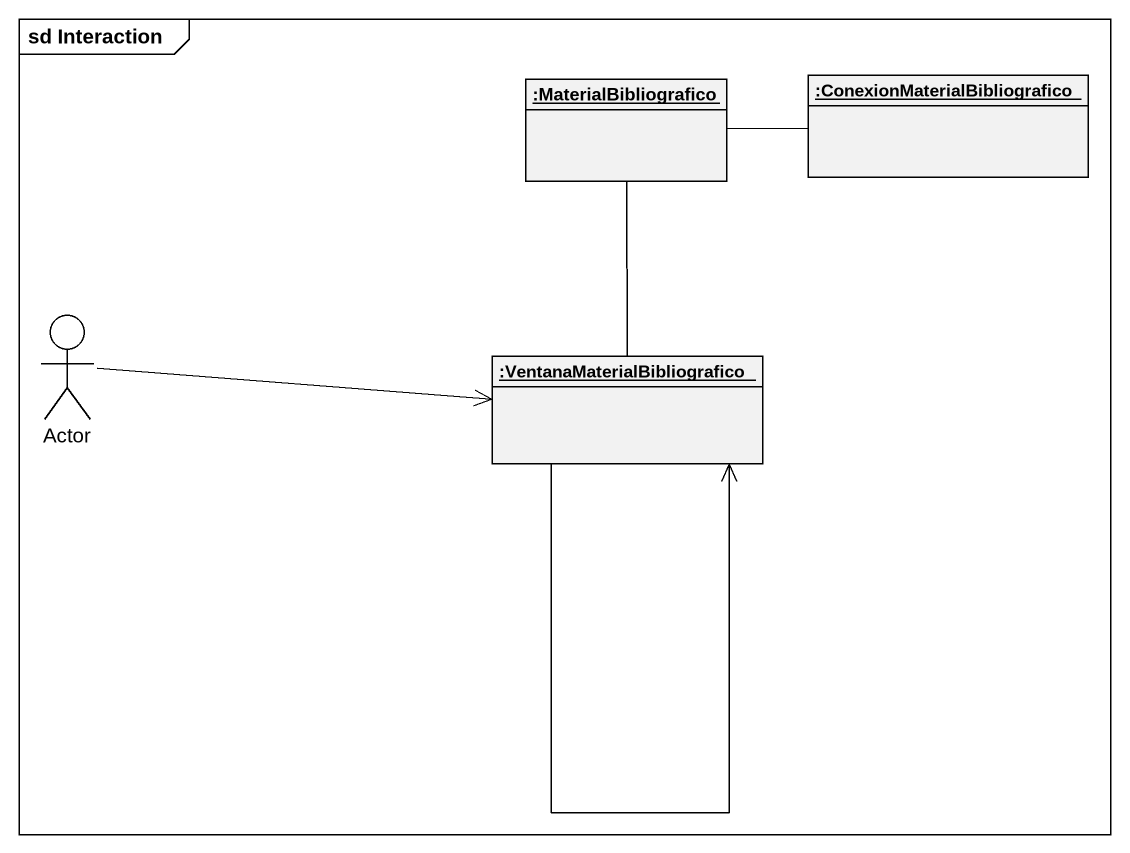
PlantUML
@startuml
mainframe sd Interaction
allowmixing
hide circle
hide empty members
object ":MaterialBibliografico" as MaterialBibliografico
object ":ConexionMaterialBibliografico" as ConexionMaterialBibliografic
actor "Actor" as Actor_
object ":VentanaMaterialBibliografico" as VentanaMaterialBibliografico
MaterialBibliografico -right- ConexionMaterialBibliografic
Actor_ -right-> VentanaMaterialBibliografico
VentanaMaterialBibliografico -up- MaterialBibliografico
VentanaMaterialBibliografico --> VentanaMaterialBibliografico
@enduml
